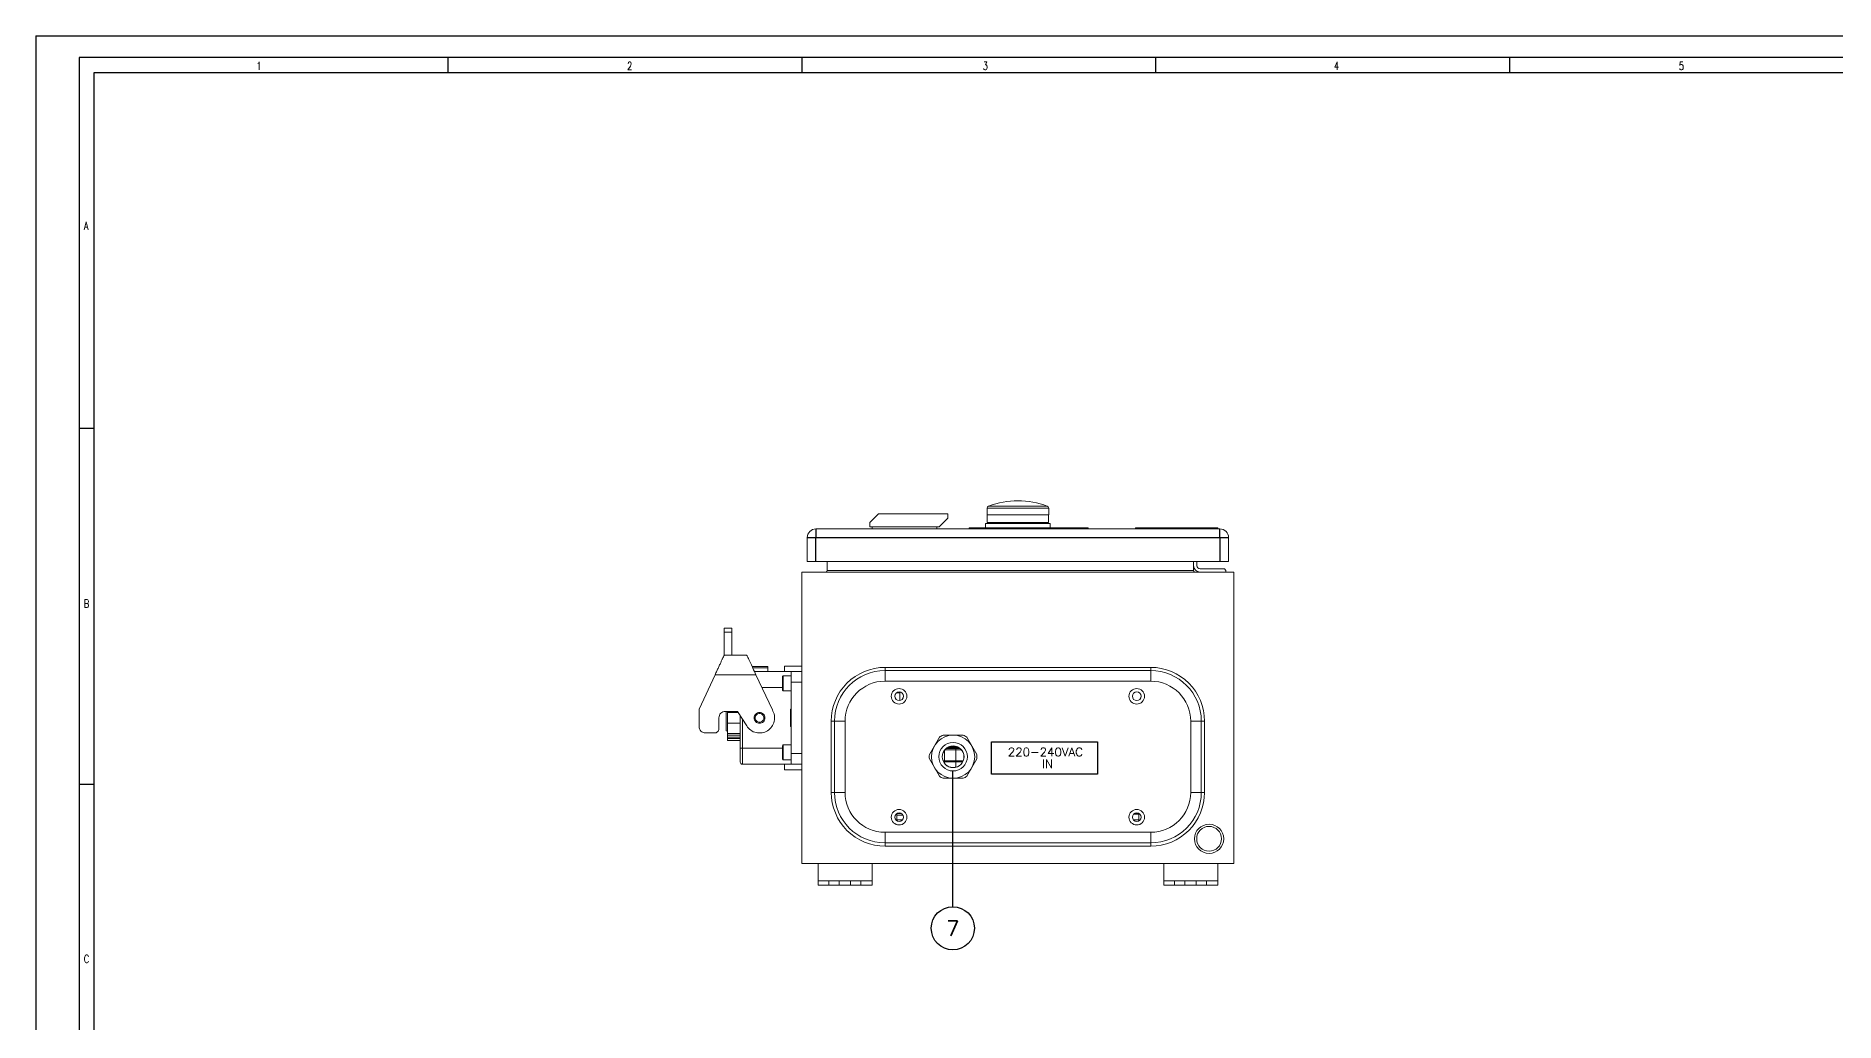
# Model space of a CAD drawing. Extents: x 4137 to 28680, y 2446 to 6814.
# Drawn here: x 6115 to 6947, y 3177 to 3634 of the extents above; entities that cross this region are included whole.
import ezdxf
from ezdxf.enums import TextEntityAlignment as Align

# ---------------------------------------------------------------- set-up
doc = ezdxf.new("R2010")
doc.units = 0
doc.header["$LTSCALE"] = 0.5
doc.layers.get('0').update_dxf_attribs({"linetype": 'CONTINUOUS'})
doc.layers.add('DIM', color=5, linetype='CONTINUOUS')
doc.layers.add('VOL', color=2, linetype='CONTINUOUS')
doc.styles.get("Standard").update_dxf_attribs({"font": 'simplex.shx'})

msp = doc.modelspace()

# ---------------------------------------------------------------- linework, layer by layer
at = {"color": 7, "linetype": 'Continuous'}
for p, q in [((6114.69, 3633.6), (6114.69, 2445.6)), ((6114.69, 3633.6), (7796.69, 3633.6)), ((7786.69, 3623.6), (6134.69, 3623.6)), ((6134.69, 3623.6), (6134.69, 2455.6)), ((6141.69, 2462.6), (6141.69, 3616.6)), ((6141.69, 3616.6), (7779.69, 3616.6))]:
    msp.add_line(p, q, dxfattribs=at)
at = {"color": 7, "linetype": 'Continuous', "lineweight": 15}
for p, q in [((6554.97, 3414.87), (6554.97, 3411.73)), ((6583.47, 3411.73), (6583.47, 3414.87)), ((6500.72, 3408.23), (6504.72, 3412.23)), ((6500.72, 3406.23), (6500.72, 3408.23)), ((6500.72, 3406.23), (6532.72, 3406.23)), ((6501.72, 3406.23), (6501.72, 3405.23)), ((6504.72, 3412.23), (6536.72, 3412.23)), ((6531.72, 3406.23), (6531.72, 3405.23)), ((6536.72, 3410.23), (6532.72, 3406.23)), ((6536.72, 3412.23), (6536.72, 3410.23)), ((6554.22, 3407.73), (6584.22, 3407.73)), ((6554.22, 3405.74), (6554.22, 3407.73)), ((6554.97, 3411.73), (6583.47, 3411.73)), ((6554.98, 3411.73), (6554.98, 3408.23)), ((6554.98, 3408.23), (6583.45, 3408.23)), ((6555.64, 3408.23), (6555.64, 3407.73)), ((6582.79, 3407.73), (6582.79, 3408.23)), ((6583.45, 3408.23), (6583.45, 3411.73)), ((6584.22, 3405.74), (6584.22, 3407.73)), ((6471.72, 3401.23), (6471.72, 3390.23)), ((6662.72, 3405.23), (6475.72, 3405.23)), ((6546.64, 3405.74), (6546.64, 3405.23)), ((6546.64, 3405.74), (6551.64, 3405.74)), ((6551.64, 3405.23), (6551.64, 3405.74)), ((6551.64, 3405.74), (6596.82, 3405.74)), ((6596.82, 3405.23), (6596.82, 3405.74)), ((6596.82, 3405.74), (6601.82, 3405.74)), ((6601.82, 3405.23), (6601.82, 3405.74)), ((6623.72, 3405.23), (6623.72, 3405.73)), ((6623.72, 3405.73), (6661.72, 3405.73)), ((6627.52, 3405.83), (6627.52, 3405.73)), ((6627.52, 3405.83), (6638.92, 3405.83)), ((6638.92, 3405.83), (6638.92, 3405.73)), ((6644.62, 3405.83), (6644.62, 3405.73)), ((6644.62, 3405.83), (6656.02, 3405.83)), ((6656.02, 3405.83), (6656.02, 3405.73)), ((6661.72, 3405.23), (6661.72, 3405.73)), ((6666.72, 3390.23), (6666.72, 3401.23)), ((6471.72, 3390.23), (6475.72, 3390.23)), ((6662.72, 3390.23), (6475.72, 3390.23)), ((6480.97, 3390.23), (6480.97, 3386.03)), ((6650.47, 3390.23), (6650.47, 3386.03)), ((6650.52, 3388.23), (6650.52, 3390.23)), ((6652.02, 3390.23), (6652.02, 3388.23)), ((6662.72, 3390.23), (6666.72, 3390.23)), ((6469.22, 3250.23), (6469.22, 3385.23)), ((6469.22, 3385.23), (6669.22, 3385.23)), ((6480.97, 3386.03), (6650.47, 3386.03)), ((6653.52, 3386.73), (6664.82, 3386.73)), ((6665.52, 3386.03), (6664.82, 3386.73)), ((6665.52, 3386.03), (6665.52, 3385.23)), ((6669.22, 3385.23), (6669.22, 3250.23)), ((6433.24, 3359.23), (6436.74, 3359.23)), ((6433.24, 3357.37), (6436.74, 3357.37)), ((6433.24, 3346.73), (6433.24, 3357.37)), ((6436.74, 3346.73), (6436.74, 3357.37)), ((6443.64, 3346.73), (6433.24, 3346.73)), ((6443.79, 3346.66), (6443.64, 3346.73)), ((6453.52, 3341.52), (6446.19, 3341.52)), ((6446.43, 3340.99), (6453.52, 3340.99)), ((6453.52, 3340.99), (6453.52, 3341.52)), ((6453.52, 3339.23), (6453.52, 3340.99)), ((6461.22, 3340.03), (6461.12, 3340.03)), ((6461.12, 3340.03), (6461.12, 3339.23)), ((6469.22, 3341.73), (6461.22, 3341.73)), ((6461.22, 3339.23), (6461.22, 3341.73)), ((6630.72, 3341.13), (6507.72, 3341.13)), ((6507.72, 3341.13), (6507.72, 3339.63)), ((6507.72, 3339.63), (6630.72, 3339.63)), ((6630.72, 3339.63), (6630.72, 3341.13)), ((6421.62, 3321.81), (6429.04, 3337.73)), ((6447.96, 3337.73), (6429.04, 3337.73)), ((6429.24, 3338.15), (6429.11, 3337.87)), ((6447.26, 3339.23), (6464.22, 3339.23)), ((6447.96, 3337.73), (6455.55, 3321.44)), ((6460.22, 3330.63), (6460.22, 3336.83)), ((6464.22, 3337.23), (6460.62, 3337.23)), ((6469.22, 3339.23), (6464.22, 3339.23)), ((6464.22, 3334.23), (6464.22, 3339.23)), ((6469.22, 3334.23), (6464.22, 3334.23)), ((6464.22, 3301.23), (6464.22, 3334.23)), ((6630.72, 3334.73), (6507.72, 3334.73)), ((6460.62, 3330.23), (6464.22, 3330.23)), ((6514.52, 3329.28), (6512.95, 3329.28)), ((6514.52, 3329.28), (6514.52, 3329.71)), ((6514.52, 3325.75), (6514.52, 3329.28)), ((6421.62, 3313.73), (6421.62, 3321.81)), ((6430.82, 3317.73), (6430.82, 3312.73)), ((6439.49, 3320.73), (6433.82, 3320.73)), ((6434.22, 3311.73), (6434.22, 3320.73)), ((6434.82, 3320.73), (6434.82, 3320.23)), ((6439.8, 3320.23), (6434.82, 3320.23)), ((6434.82, 3320.23), (6434.82, 3315.23)), ((6440.72, 3315.23), (6434.82, 3315.23)), ((6434.82, 3315.23), (6434.82, 3310.55)), ((6443.68, 3314.02), (6439.49, 3320.73)), ((6440.72, 3318.76), (6440.72, 3303.73)), ((6452.12, 3317.73), (6451.62, 3317.73)), ((6464, 3320.97), (6464.02, 3320.97)), ((6464, 3320.93), (6464.02, 3320.93)), ((6464.02, 3321.55), (6464.01, 3321.55)), ((6464.02, 3317.47), (6464.01, 3317.47)), ((6464.22, 3321.73), (6464.02, 3321.73)), ((6464.02, 3321.73), (6464.02, 3313.73)), ((6482.82, 3316.23), (6482.82, 3283.23)), ((6484.32, 3316.23), (6482.82, 3316.23)), ((6484.32, 3283.23), (6484.32, 3316.23)), ((6489.22, 3316.23), (6489.22, 3283.23)), ((6649.22, 3283.23), (6649.22, 3316.23)), ((6654.11, 3316.23), (6654.11, 3283.23)), ((6654.11, 3316.23), (6655.61, 3316.23)), ((6655.61, 3283.23), (6655.61, 3316.23)), ((6428.82, 3310.73), (6424.62, 3310.73)), ((6434.82, 3311.5), (6434.22, 3311.73)), ((6434.82, 3309.73), (6440.72, 3309.73)), ((6434.82, 3309.73), (6434.82, 3309.73)), ((6434.82, 3308.73), (6434.82, 3308.23)), ((6440.72, 3307.23), (6434.82, 3307.23)), ((6434.82, 3307.23), (6434.82, 3307.23)), ((6434.82, 3307.23), (6434.82, 3307.23)), ((6464.22, 3313.73), (6464.02, 3313.73)), ((6530.56, 3304.73), (6532.89, 3308.76)), ((6534.56, 3309.73), (6539.22, 3309.73)), ((6539.22, 3309.73), (6543.87, 3309.73)), ((6545.55, 3308.76), (6547.88, 3304.73)), ((6441.72, 3303.73), (6440.72, 3303.73)), ((6441.72, 3303.73), (6441.72, 3296.23)), ((6460.22, 3298.63), (6460.22, 3304.83)), ((6464.22, 3305.23), (6460.62, 3305.23)), ((6460.62, 3298.23), (6464.22, 3298.23)), ((6464.22, 3296.23), (6464.22, 3301.23)), ((6464.22, 3301.23), (6469.22, 3301.23)), ((6528.23, 3300.7), (6530.56, 3304.73)), ((6530.56, 3294.73), (6528.23, 3298.76)), ((6540.42, 3297.79), (6534.61, 3297.79)), ((6535.27, 3297.79), (6535.27, 3302.79)), ((6535.27, 3297.79), (6535.27, 3297.78)), ((6535.27, 3297.79), (6540.42, 3297.79)), ((6540.42, 3297.78), (6535.27, 3297.78)), ((6535.27, 3297.78), (6535.27, 3297.76)), ((6540.42, 3297.76), (6535.27, 3297.76)), ((6535.27, 3297.76), (6535.27, 3297.37)), ((6536.02, 3303.57), (6542.41, 3303.57)), ((6540.42, 3304.58), (6540.42, 3304.46)), ((6540.42, 3304.46), (6540.42, 3304.09)), ((6540.42, 3304.09), (6540.42, 3303.7)), ((6540.42, 3303.7), (6540.42, 3303.62)), ((6540.42, 3303.62), (6540.42, 3303.57)), ((6540.42, 3303.57), (6540.42, 3303.55)), ((6540.42, 3303.55), (6540.42, 3302.94)), ((6540.42, 3297.79), (6540.42, 3302.94)), ((6543.82, 3297.79), (6540.42, 3297.79)), ((6540.42, 3297.79), (6540.42, 3297.78)), ((6540.42, 3297.78), (6540.42, 3297.76)), ((6540.42, 3297.76), (6540.42, 3297.37)), ((6547.88, 3304.73), (6550.21, 3300.7)), ((6550.21, 3298.76), (6547.88, 3294.73)), ((6464.22, 3296.23), (6441.72, 3296.23)), ((6461.12, 3296.23), (6461.12, 3295.43)), ((6461.12, 3295.43), (6461.22, 3295.43)), ((6461.22, 3293.73), (6461.22, 3296.23)), ((6461.22, 3293.73), (6469.22, 3293.73)), ((6469.22, 3296.23), (6464.22, 3296.23)), ((6532.89, 3290.7), (6530.56, 3294.73)), ((6539.22, 3289.73), (6534.56, 3289.73)), ((6540.42, 3297.37), (6535.27, 3297.37)), ((6535.27, 3296.66), (6535.27, 3297.37)), ((6543.87, 3289.73), (6539.22, 3289.73)), ((6540.42, 3294.88), (6540.42, 3297.37)), ((6547.88, 3294.73), (6545.55, 3290.7)), ((6484.32, 3283.23), (6482.82, 3283.23)), ((6654.11, 3283.23), (6655.61, 3283.23)), ((6513.22, 3270), (6513.22, 3273.46)), ((6624.98, 3273.58), (6623.46, 3273.58)), ((6625.22, 3270), (6625.22, 3273.46)), ((6507.72, 3264.73), (6630.72, 3264.73)), ((6507.72, 3259.83), (6507.72, 3258.33)), ((6630.72, 3259.83), (6507.72, 3259.83)), ((6507.72, 3258.33), (6630.72, 3258.33)), ((6630.72, 3259.83), (6630.72, 3258.33)), ((6469.22, 3250.23), (6669.22, 3250.23)), ((6476.72, 3250.23), (6476.72, 3242.23)), ((6501.72, 3242.23), (6501.72, 3250.23)), ((6636.72, 3250.23), (6636.72, 3242.23)), ((6661.72, 3242.23), (6661.72, 3250.23)), ((6476.72, 3240.23), (6476.72, 3242.23)), ((6476.72, 3242.23), (6476.81, 3242.23)), ((6481.7, 3240.23), (6476.72, 3240.23)), ((6476.81, 3242.23), (6481.7, 3242.23)), ((6481.7, 3242.23), (6481.7, 3240.23)), ((6481.7, 3242.23), (6486.47, 3242.23)), ((6486.47, 3240.23), (6481.7, 3240.23)), ((6486.47, 3242.23), (6491.79, 3242.23)), ((6486.47, 3242.23), (6486.47, 3240.23)), ((6491.79, 3240.23), (6486.47, 3240.23)), ((6491.79, 3242.23), (6491.79, 3240.23)), ((6491.79, 3242.23), (6496.56, 3242.23)), ((6491.79, 3240.23), (6496.56, 3240.23)), ((6496.56, 3240.23), (6496.56, 3242.23)), ((6496.56, 3242.23), (6501.46, 3242.23)), ((6501.72, 3240.23), (6496.56, 3240.23)), ((6501.46, 3242.23), (6501.72, 3242.23)), ((6501.72, 3240.23), (6501.72, 3242.23)), ((6636.72, 3240.23), (6636.72, 3242.23)), ((6636.72, 3242.23), (6636.81, 3242.23)), ((6641.7, 3240.23), (6636.72, 3240.23)), ((6636.81, 3242.23), (6641.7, 3242.23)), ((6641.7, 3242.23), (6641.7, 3240.23)), ((6641.7, 3242.23), (6646.47, 3242.23)), ((6646.47, 3240.23), (6641.7, 3240.23)), ((6646.47, 3242.23), (6651.79, 3242.23)), ((6646.47, 3242.23), (6646.47, 3240.23)), ((6651.79, 3240.23), (6646.47, 3240.23)), ((6651.79, 3242.23), (6651.79, 3240.23)), ((6651.79, 3242.23), (6656.56, 3242.23)), ((6651.79, 3240.23), (6656.56, 3240.23)), ((6656.56, 3240.23), (6656.56, 3242.23)), ((6656.56, 3242.23), (6661.46, 3242.23)), ((6661.72, 3240.23), (6656.56, 3240.23)), ((6661.46, 3242.23), (6661.72, 3242.23)), ((6661.72, 3240.23), (6661.72, 3242.23))]:
    msp.add_line(p, q, dxfattribs=at)
at = {"color": 8, "linetype": 'Continuous', "lineweight": 15}
for p, q in [((6555.62, 3415.81), (6582.82, 3415.81)), ((6507.72, 3334.73), (6507.72, 3339.63)), ((6630.72, 3339.63), (6630.72, 3334.73)), ((6450.75, 3331.73), (6460.22, 3331.73)), ((6460.62, 3337.23), (6460.62, 3330.23)), ((6441.72, 3317.16), (6441.72, 3303.73)), ((6484.32, 3316.23), (6489.22, 3316.23)), ((6654.11, 3316.23), (6649.22, 3316.23)), ((6434.82, 3310.55), (6440.72, 3310.55)), ((6434.82, 3309.73), (6440.72, 3309.73)), ((6434.82, 3308.73), (6440.72, 3308.73)), ((6434.82, 3308.23), (6440.72, 3308.23)), ((6440.72, 3307.23), (6434.82, 3307.23)), ((6460.22, 3303.73), (6441.72, 3303.73)), ((6460.62, 3305.23), (6460.62, 3298.23)), ((6534.61, 3297.79), (6535.27, 3297.79)), ((6535.27, 3297.78), (6534.61, 3297.78)), ((6535.27, 3297.76), (6534.62, 3297.76)), ((6542.44, 3303.55), (6535.99, 3303.55)), ((6536.18, 3303.7), (6542.25, 3303.7)), ((6537.59, 3304.46), (6540.84, 3304.46)), ((6540.42, 3297.79), (6543.83, 3297.79)), ((6543.82, 3297.78), (6540.42, 3297.78)), ((6543.81, 3297.76), (6540.42, 3297.76)), ((6535.27, 3297.37), (6534.81, 3297.37)), ((6543.63, 3297.37), (6540.42, 3297.37)), ((6484.32, 3283.23), (6489.22, 3283.23)), ((6654.11, 3283.23), (6649.22, 3283.23)), ((6513.22, 3273.46), (6515.22, 3273.46)), ((6625.22, 3273.08), (6622.74, 3273.08)), ((6507.72, 3259.83), (6507.72, 3264.73)), ((6515.98, 3272.68), (6513.22, 3272.68)), ((6513.22, 3270.58), (6515.85, 3270.58)), ((6622.58, 3270.58), (6625.22, 3270.58)), ((6630.72, 3259.83), (6630.72, 3264.73))]:
    msp.add_line(p, q, dxfattribs=at)
for p, q in [((6556.99, 3306.63), (6605.99, 3306.63)), ((6556.99, 3291.63), (6556.99, 3306.63)), ((6605.99, 3306.63), (6605.99, 3291.63)), ((6605.99, 3291.63), (6556.99, 3291.63))]:
    msp.add_line(p, q)
at = {"color": 7, "linetype": 'Continuous', "lineweight": 15, "flags": 128}
for points in [[(6434.82, 3309.73), (6434.82, 3309.74), (6434.82, 3309.79), (6434.82, 3309.86), (6434.82, 3309.96), (6434.82, 3310.08), (6434.82, 3310.23), (6434.82, 3310.38), (6434.82, 3310.55)], [(6434.82, 3309.73), (6434.82, 3309.71), (6434.82, 3309.65), (6434.82, 3309.56), (6434.82, 3309.43), (6434.82, 3309.28), (6434.82, 3309.11), (6434.82, 3308.92), (6434.82, 3308.73)], [(6434.82, 3308.23), (6434.82, 3308.03), (6434.82, 3307.84), (6434.82, 3307.67), (6434.82, 3307.52), (6434.82, 3307.4), (6434.82, 3307.3), (6434.82, 3307.25), (6434.82, 3307.23)]]:
    msp.add_lwpolyline(points, dxfattribs=at)
at = {"color": 8, "linetype": 'Continuous', "lineweight": 15, "flags": 128}
for points in [[(6543.05, 3302.94), (6540.42, 3302.94), (6535.38, 3302.94)], [(6536.07, 3303.62), (6540.42, 3303.62), (6542.36, 3303.62)], [(6536.77, 3304.09), (6540.42, 3304.09), (6541.66, 3304.09)]]:
    msp.add_lwpolyline(points, dxfattribs=at)
at = {"color": 7, "linetype": 'Continuous', "lineweight": 15}
for centre, radius in [((6514.22, 3327.73), 3.6), ((6624.22, 3327.73), 3.6), ((6514.22, 3327.73), 2), ((6624.22, 3327.73), 2), ((6539.22, 3299.73), 10), ((6539.22, 3299.73), 6.6), ((6539.22, 3299.73), 5.05), ((6539.22, 3299.73), 5), ((6514.22, 3271.73), 3.6), ((6514.22, 3271.73), 2), ((6624.22, 3271.73), 3.6), ((6624.22, 3271.73), 2), ((6657.72, 3261.73), 6.75), ((6657.72, 3261.73), 5.75)]:
    msp.add_circle(centre, radius, dxfattribs=at)
for centre, radius, start, end in [((6555.97, 3414.87), 1, 110.58353, 180.01874), ((6569.22, 3379.59), 38.69, 69.41647, 110.58353), ((6582.47, 3414.87), 1, 0.01874, 69.41647), ((6475.72, 3401.23), 4, 90, 180), ((6662.72, 3401.23), 4, 360, 90), ((6480.17, 3386.03), 0.8, 270, 0), ((6651.27, 3386.03), 0.8, 180, 270), ((6653.52, 3388.23), 3, 180, 270), ((6653.52, 3388.23), 1.5, 180, 270), ((6507.72, 3316.23), 23.4, 90, 180), ((6630.72, 3316.23), 23.4, 0, 90), ((6460.62, 3336.83), 0.4, 90, 180), ((6507.72, 3316.23), 18.5, 90, 180), ((6630.72, 3316.23), 18.5, 0, 90), ((6460.62, 3330.63), 0.4, 180, 270), ((6539.22, 3299.73), 11.03, 114.97278, 125.02722), ((6539.22, 3299.73), 11.03, 54.97278, 65.02722), ((6460.62, 3304.83), 0.4, 90, 180), ((6460.62, 3298.63), 0.4, 180, 270), ((6539.22, 3299.73), 11.03, 174.97278, 185.02722), ((6539.22, 3299.73), 11.03, 354.97278, 5.02722), ((6441.72, 3297.23), 1, 180, 270), ((6539.22, 3299.73), 11.03, 234.97278, 245.02722), ((6539.22, 3299.73), 11.03, 294.97278, 305.02722), ((6507.72, 3283.23), 23.4, 180, 270), ((6507.72, 3283.23), 18.5, 180, 270), ((6630.72, 3283.23), 18.5, 270, 0), ((6630.72, 3283.23), 23.4, 270, 0)]:
    msp.add_arc(centre, radius, start, end, dxfattribs=at)
for points, knots in [([(6554.97, 3414.87), (6555.02, 3414.87), (6555.13, 3414.87), (6555.97, 3414.87), (6557.29, 3414.87), (6559.08, 3414.87), (6561.25, 3414.87), (6563.73, 3414.87), (6566.42, 3414.87), (6569.22, 3414.87), (6572.02, 3414.87), (6574.71, 3414.87), (6577.19, 3414.87), (6579.36, 3414.87), (6581.14, 3414.87), (6582.46, 3414.87), (6583.31, 3414.87), (6583.41, 3414.87), (6583.47, 3414.87)], [0, 0, 0, 0, 0.0625, 0.125, 0.1875, 0.25, 0.3125, 0.375, 0.4375, 0.5, 0.5625, 0.625, 0.6875, 0.75, 0.8125, 0.875, 0.9375, 1, 1, 1, 1]), ([(6433.24, 3357.37), (6433.24, 3357.62), (6433.24, 3358.11), (6433.24, 3358.72), (6433.24, 3359.15), (6433.24, 3359.2), (6433.24, 3359.23)], [0, 0, 0, 0, 0.25, 0.499999, 0.75, 1, 1, 1, 1]), ([(6436.74, 3357.37), (6436.74, 3357.62), (6436.74, 3358.11), (6436.74, 3358.72), (6436.74, 3359.15), (6436.74, 3359.2), (6436.74, 3359.23)], [0, 0, 0, 0, 0.25, 0.499999, 0.75, 1, 1, 1, 1]), ([(6429.04, 3337.73), (6429.3, 3338.29), (6429.83, 3339.42), (6430.61, 3341.08), (6431.32, 3342.62), (6431.97, 3344.01), (6432.5, 3345.15), (6432.92, 3346.04), (6433.19, 3346.62), (6433.22, 3346.69), (6433.24, 3346.73)], [0, 0, 0, 0, 0.125442, 0.250088, 0.382533, 0.500071, 0.629263, 0.750161, 0.876453, 1, 1, 1, 1]), ([(6443.79, 3346.66), (6443.84, 3346.56), (6443.93, 3346.36), (6444.26, 3345.67), (6444.69, 3344.73), (6445.23, 3343.58), (6445.85, 3342.26), (6446.74, 3340.34), (6447.47, 3338.77), (6447.96, 3337.73)], [0, 0, 0, 0, 0.1244, 0.250328, 0.374221, 0.500433, 0.624584, 0.750609, 1, 1, 1, 1]), ([(6482.82, 3316.23), (6482.82, 3322.83), (6485.44, 3329.16), (6494.78, 3338.5), (6501.11, 3341.13), (6507.72, 3341.13)], [0, 0, 0, 0, 0.5, 0.5, 1, 1, 1, 1]), ([(6630.72, 3341.13), (6637.32, 3341.13), (6643.65, 3338.5), (6652.99, 3329.16), (6655.61, 3322.83), (6655.61, 3316.23)], [0, 0, 0, 0, 0.5, 0.5, 1, 1, 1, 1]), ([(6433.82, 3320.73), (6433.42, 3320.68), (6432.64, 3320.59), (6431.65, 3319.9), (6430.95, 3318.91), (6430.86, 3318.12), (6430.82, 3317.73)], [0, 0, 0, 0, 0.250002, 0.500001, 0.750001, 1, 1, 1, 1]), ([(6455.55, 3321.44), (6455.95, 3320.61), (6456.74, 3318.94), (6456.6, 3316.11), (6455.47, 3313.56), (6453.42, 3311.64), (6450.8, 3310.64), (6448.01, 3310.74), (6445.4, 3311.86), (6444.26, 3313.3), (6443.68, 3314.02)], [0, 0, 0, 0, 0.1250001, 0.25, 0.375, 0.4999999, 0.625, 0.7499999, 0.8750001, 1, 1, 1, 1]), ([(6452.12, 3317.73), (6452.08, 3317.4), (6452, 3316.75), (6451.43, 3315.92), (6450.6, 3315.36), (6449.62, 3315.16), (6448.64, 3315.36), (6447.8, 3315.92), (6447.25, 3316.75), (6447.05, 3317.73), (6447.25, 3318.71), (6447.8, 3319.54), (6448.64, 3320.1), (6449.62, 3320.29), (6450.6, 3320.1), (6451.43, 3319.54), (6452, 3318.71), (6452.08, 3318.06), (6452.12, 3317.73)], [0, 0, 0, 0, 0.0625, 0.125, 0.1875, 0.25, 0.3125, 0.375, 0.4375, 0.5, 0.5625, 0.625, 0.6875, 0.75, 0.8125, 0.875, 0.9375, 1, 1, 1, 1]), ([(6451.62, 3317.73), (6451.59, 3317.47), (6451.53, 3316.94), (6451.06, 3316.28), (6450.4, 3315.83), (6449.62, 3315.68), (6448.83, 3315.83), (6448.17, 3316.28), (6447.72, 3316.94), (6447.57, 3317.73), (6447.72, 3318.51), (6448.17, 3319.18), (6448.83, 3319.62), (6449.62, 3319.78), (6450.4, 3319.62), (6451.06, 3319.18), (6451.53, 3318.51), (6451.59, 3317.99), (6451.62, 3317.73)], [0, 0, 0, 0, 0.0625, 0.125, 0.1875, 0.25, 0.3125, 0.375, 0.4375, 0.5, 0.5625, 0.625, 0.6875, 0.75, 0.8125, 0.875, 0.9375, 1, 1, 1, 1]), ([(6464.02, 3321.52), (6464.02, 3321.52), (6464.02, 3321.51), (6464.02, 3321.48), (6464.02, 3321.48)], [0, 0, 0, 0, 0.999567, 1, 1, 1, 1]), ([(6424.62, 3310.73), (6424.22, 3310.77), (6423.44, 3310.86), (6422.45, 3311.56), (6421.75, 3312.55), (6421.66, 3313.34), (6421.62, 3313.73)], [0, 0, 0, 0, 0.249999, 0.5, 0.75, 1, 1, 1, 1]), ([(6430.82, 3312.73), (6430.79, 3312.47), (6430.73, 3311.94), (6430.26, 3311.28), (6429.6, 3310.82), (6429.08, 3310.76), (6428.82, 3310.73)], [0, 0, 0, 0, 0.249999, 0.499999, 0.75, 1, 1, 1, 1]), ([(6440.72, 3303.73), (6440.72, 3302.88), (6440.72, 3301.17), (6440.72, 3299.03), (6440.72, 3297.52), (6440.72, 3297.33), (6440.72, 3297.23)], [0, 0, 0, 0, 0.25, 0.4999998, 0.7499998, 1, 1, 1, 1]), ([(6507.72, 3258.33), (6501.11, 3258.33), (6494.78, 3260.95), (6485.44, 3270.29), (6482.82, 3276.63), (6482.82, 3283.23)], [0, 0, 0, 0, 0.5, 0.5, 1, 1, 1, 1]), ([(6655.61, 3283.23), (6655.61, 3276.63), (6652.99, 3270.29), (6643.65, 3260.95), (6637.32, 3258.33), (6630.72, 3258.33)], [0, 0, 0, 0, 0.5, 0.5, 1, 1, 1, 1])]:
    msp.add_open_spline(points, degree=3, knots=knots, dxfattribs=at)
at = {"layer": 'DIM', "color": 7}
for p, q in [((6305.49, 3616.6), (6305.49, 3623.6)), ((6469.29, 3616.6), (6469.29, 3623.6)), ((6633.09, 3616.6), (6633.09, 3623.6)), ((6796.89, 3616.6), (6796.89, 3623.6)), ((6141.69, 3451.75), (6134.69, 3451.75)), ((6141.69, 3286.89), (6134.69, 3286.89))]:
    msp.add_line(p, q, dxfattribs=at)
at = {"layer": 'DIM'}
msp.add_line((6539.1, 3230.28), (6539.1, 3293.41), dxfattribs=at)
msp.add_circle((6539.1, 3220.28), 10, dxfattribs=at)
at = {"layer": 'VOL'}
for p, q in [((6471.72, 3401.23), (6475.72, 3401.23)), ((6475.72, 3405.23), (6475.72, 3401.23)), ((6475.72, 3390.23), (6475.72, 3401.23)), ((6475.72, 3401.23), (6662.72, 3401.23)), ((6662.72, 3401.23), (6662.72, 3405.23)), ((6662.72, 3401.23), (6662.72, 3390.23)), ((6662.72, 3401.23), (6666.72, 3401.23))]:
    msp.add_line(p, q, dxfattribs=at)

# ---------------------------------------------------------------- texts
at = {"color": 7, "linetype": 'Continuous', "width": 0.75}
for s, p in [('1', (6216.74, 3617.88)), ('2', (6388.33, 3617.88))]:
    msp.add_text(s, height=3.7, dxfattribs=at).set_placement(p)
for s, p in [('220-240VAC', (6581.94, 3299.92)), ('IN', (6582.94, 3294.42))]:
    msp.add_text(s, height=4).set_placement(p, align=Align.CENTER)
at = {"layer": 'DIM', "color": 7, "width": 0.75}
for s, p in [('3', (6553.01, 3617.88)), ('4', (6715.5, 3617.88)), ('5', (6875.21, 3617.88)), ('A', (6136.84, 3543.76)), ('B', (6136.84, 3368.82)), ('C', (6136.84, 3204.23))]:
    msp.add_text(s, height=3.7, dxfattribs=at).set_placement(p)
at = {"layer": 'DIM'}
msp.add_text('7', height=7, dxfattribs=at).set_placement((6539.1, 3220.28), align=Align.MIDDLE)

doc.saveas('drawing.dxf')
